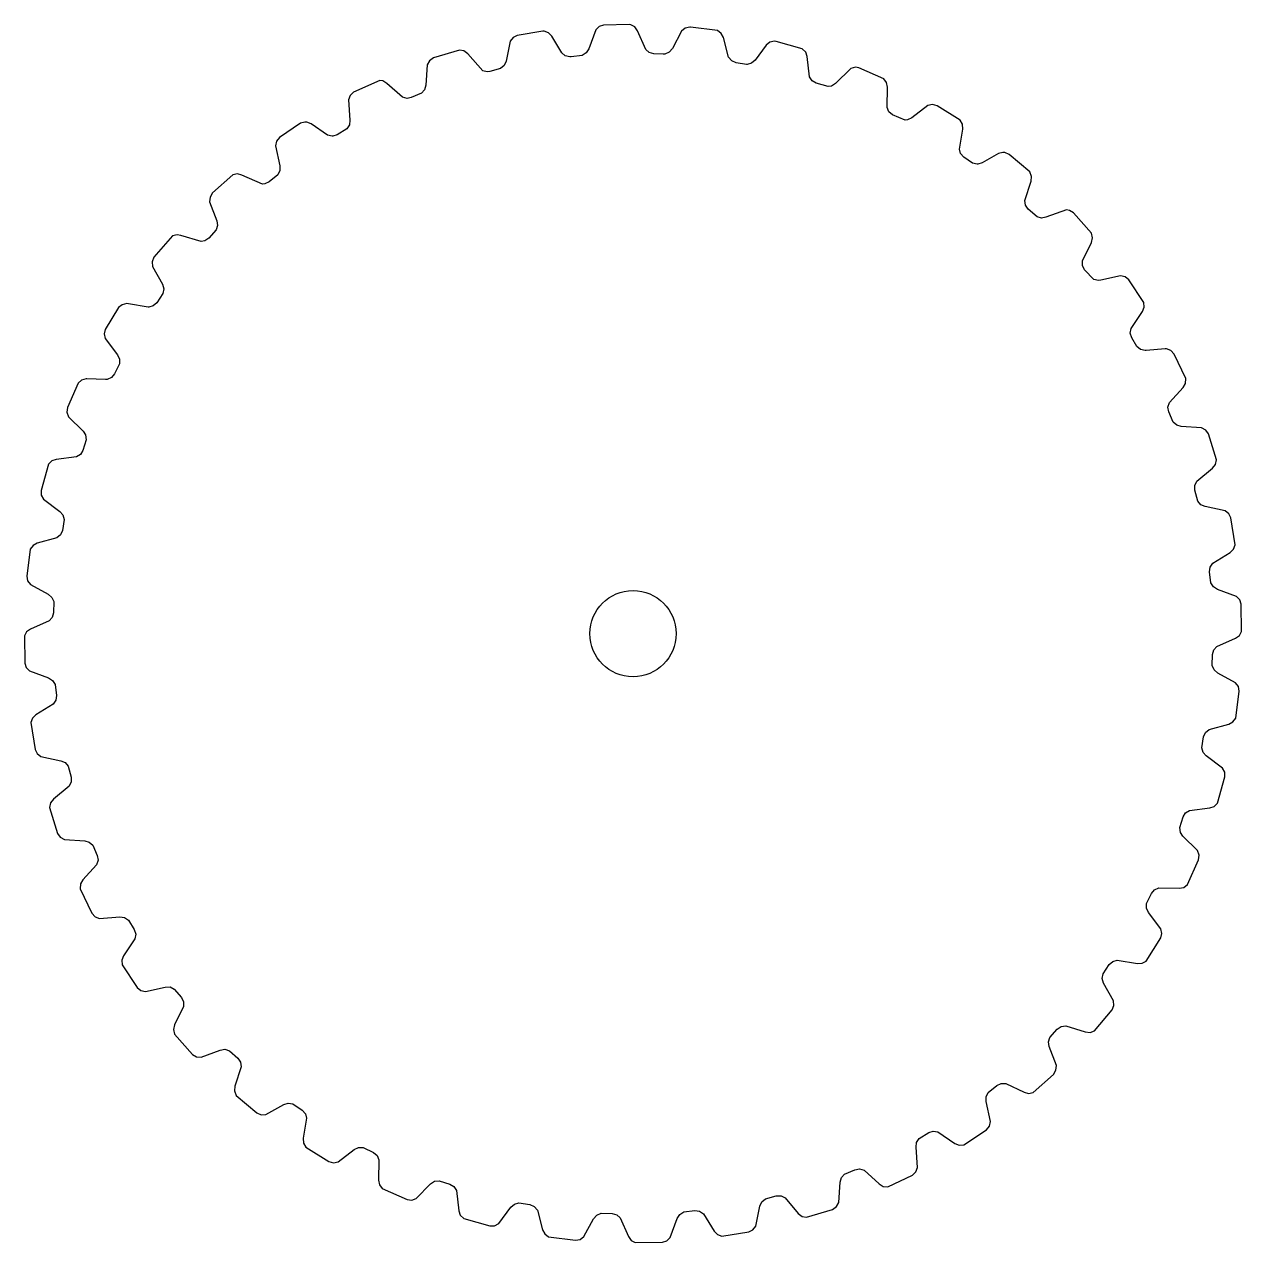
# Model space of a CAD drawing. Extents: x -35.3 to 35.3, y -35.3 to 35.4.
import ezdxf

# ---------------------------------------------------------------- set-up
doc = ezdxf.new("R2010")
doc.units = 0
doc.header["$MEASUREMENT"] = 0

msp = doc.modelspace()

# ---------------------------------------------------------------- linework, layer by layer
at = {"color": 13}
msp.add_lwpolyline([(35.202, -3.336), (35.152, -3.066), (34.989, -2.845), (33.949, -2.287), (33.74, -2.108), (33.631, -1.857), (33.643, -1.207), (33.717, -0.942), (33.899, -0.737), (34.983, -0.27), (35.207, -0.111), (35.338, 0.13), (35.319, 1.708), (35.231, 1.968), (35.038, 2.163), (33.929, 2.568), (33.697, 2.715), (33.553, 2.948), (33.473, 3.594), (33.508, 3.866), (33.658, 4.095), (34.666, 4.711), (34.864, 4.901), (34.959, 5.158), (34.716, 6.717), (34.592, 6.962), (34.373, 7.128), (33.218, 7.371), (32.968, 7.483), (32.792, 7.693), (32.621, 8.321), (32.616, 8.595), (32.733, 8.844), (33.642, 9.597), (33.812, 9.813), (33.869, 10.081), (33.407, 11.589), (33.249, 11.814), (33.009, 11.947), (31.831, 12.023), (31.567, 12.098), (31.363, 12.282), (31.104, 12.878), (31.061, 13.149), (31.141, 13.412), (31.934, 14.287), (32.071, 14.525), (32.09, 14.798), (31.418, 16.226), (31.23, 16.426), (30.973, 16.523), (30.904, 16.528), (29.796, 16.431), (29.727, 16.428), (29.461, 16.496), (29.251, 16.673), (28.955, 17.174), (28.874, 17.436), (28.916, 17.707), (29.576, 18.686), (29.678, 18.941), (29.657, 19.215), (28.789, 20.532), (28.574, 20.703), (28.306, 20.763), (27.154, 20.504), (27.017, 20.487), (26.749, 20.547), (26.216, 21.12), (26.098, 21.368), (26.101, 21.642), (26.615, 22.705), (26.68, 22.972), (26.621, 23.24), (25.574, 24.42), (25.337, 24.559), (25.167, 24.586), (23.96, 24.16), (23.723, 24.117), (23.457, 24.184), (22.944, 24.636), (22.792, 24.864), (22.755, 25.137), (23.113, 26.262), (23.139, 26.535), (23.043, 26.792), (21.838, 27.811), (21.584, 27.915), (21.481, 27.922), (21.214, 27.858), (20.278, 27.324), (20.015, 27.244), (19.98, 27.243), (19.712, 27.302), (19.204, 27.65), (19.021, 27.855), (18.947, 28.119), (19.141, 29.284), (19.127, 29.558), (18.995, 29.798), (17.658, 30.636), (17.392, 30.702), (17.123, 30.645), (16.183, 29.931), (15.934, 29.815), (15.797, 29.802), (15.074, 30.102), (14.863, 30.278), (14.752, 30.529), (14.778, 31.71), (14.726, 31.979), (14.561, 32.198), (13.118, 32.837), (12.914, 32.869), (12.648, 32.805), (11.758, 31.93), (11.529, 31.78), (11.325, 31.742), (10.636, 31.941), (10.403, 32.086), (10.257, 32.318), (10.115, 33.49), (10.025, 33.749), (9.831, 33.943), (8.312, 34.369), (8.208, 34.38), (7.94, 34.322), (7.724, 34.153), (7.095, 33.278), (6.889, 33.097), (6.624, 33.024), (6.589, 33.024), (5.982, 33.129), (5.731, 33.24), (5.553, 33.449), (5.246, 34.589), (5.12, 34.833), (4.9, 34.996), (3.336, 35.202), (3.301, 35.203), (3.035, 35.138), (2.824, 34.962), (2.287, 33.949), (2.108, 33.74), (1.857, 33.631), (1.753, 33.621), (1.207, 33.643), (0.942, 33.717), (0.737, 33.899), (0.27, 34.983), (0.111, 35.207), (-0.13, 35.338), (-0.232, 35.357), (-1.708, 35.319), (-1.968, 35.231), (-2.163, 35.038), (-2.568, 33.929), (-2.715, 33.697), (-2.948, 33.553), (-3.594, 33.473), (-3.663, 33.47), (-3.929, 33.535), (-4.14, 33.711), (-4.711, 34.666), (-4.901, 34.864), (-5.158, 34.959), (-5.227, 34.964), (-6.717, 34.716), (-6.962, 34.592), (-7.128, 34.373), (-7.371, 33.218), (-7.483, 32.968), (-7.693, 32.792), (-8.321, 32.621), (-8.458, 32.603), (-8.726, 32.661), (-9.597, 33.642), (-9.813, 33.812), (-10.081, 33.869), (-11.589, 33.407), (-11.814, 33.249), (-11.947, 33.009), (-12.023, 31.831), (-12.098, 31.567), (-12.282, 31.363), (-12.878, 31.104), (-13.115, 31.06), (-13.382, 31.125), (-14.287, 31.934), (-14.525, 32.071), (-14.695, 32.098), (-16.226, 31.418), (-16.426, 31.23), (-16.523, 30.973), (-16.431, 29.796), (-16.468, 29.524), (-16.62, 29.296), (-17.174, 28.955), (-17.436, 28.874), (-17.471, 28.872), (-17.739, 28.929), (-18.686, 29.576), (-18.941, 29.678), (-19.044, 29.685), (-19.311, 29.618), (-20.532, 28.789), (-20.703, 28.574), (-20.763, 28.306), (-20.504, 27.154), (-20.502, 26.88), (-20.62, 26.632), (-21.12, 26.216), (-21.368, 26.098), (-21.505, 26.084), (-22.705, 26.615), (-22.972, 26.68), (-23.24, 26.621), (-24.42, 25.574), (-24.559, 25.337), (-24.58, 25.063), (-24.16, 23.96), (-24.119, 23.689), (-24.201, 23.427), (-24.636, 22.944), (-24.864, 22.792), (-25.067, 22.753), (-26.262, 23.113), (-26.466, 23.144), (-26.732, 23.078), (-27.811, 21.838), (-27.915, 21.584), (-27.896, 21.31), (-27.324, 20.278), (-27.244, 20.015), (-27.288, 19.744), (-27.65, 19.204), (-27.855, 19.021), (-28.119, 18.947), (-28.154, 18.946), (-29.284, 19.141), (-29.387, 19.15), (-29.655, 19.091), (-29.87, 18.92), (-30.636, 17.658), (-30.702, 17.392), (-30.645, 17.123), (-29.931, 16.183), (-29.815, 15.934), (-29.82, 15.66), (-30.102, 15.074), (-30.278, 14.863), (-30.529, 14.752), (-30.632, 14.741), (-31.71, 14.778), (-31.744, 14.779), (-32.01, 14.711), (-32.22, 14.534), (-32.837, 13.118), (-32.865, 12.845), (-32.77, 12.588), (-31.93, 11.758), (-31.78, 11.529), (-31.745, 11.256), (-31.941, 10.636), (-32.086, 10.403), (-32.318, 10.257), (-33.49, 10.115), (-33.749, 10.025), (-33.943, 9.831), (-34.369, 8.312), (-34.358, 8.037), (-34.228, 7.796), (-33.278, 7.095), (-33.097, 6.889), (-33.024, 6.624), (-33.129, 5.982), (-33.24, 5.731), (-33.449, 5.553), (-34.589, 5.246), (-34.833, 5.12), (-34.996, 4.9), (-35.202, 3.336), (-35.152, 3.066), (-34.989, 2.845), (-33.949, 2.287), (-33.74, 2.108), (-33.631, 1.857), (-33.643, 1.207), (-33.717, 0.942), (-33.899, 0.737), (-34.983, 0.27), (-35.207, 0.111), (-35.338, -0.13), (-35.319, -1.708), (-35.231, -1.968), (-35.038, -2.163), (-33.929, -2.568), (-33.697, -2.715), (-33.553, -2.948), (-33.473, -3.594), (-33.508, -3.866), (-33.658, -4.095), (-34.666, -4.711), (-34.864, -4.901), (-34.959, -5.158), (-34.716, -6.717), (-34.592, -6.962), (-34.373, -7.128), (-33.218, -7.371), (-32.968, -7.483), (-32.792, -7.693), (-32.621, -8.321), (-32.616, -8.595), (-32.733, -8.844), (-33.642, -9.597), (-33.812, -9.813), (-33.869, -10.081), (-33.407, -11.589), (-33.249, -11.814), (-33.009, -11.947), (-31.831, -12.023), (-31.567, -12.098), (-31.363, -12.282), (-31.104, -12.878), (-31.061, -13.149), (-31.141, -13.412), (-31.934, -14.287), (-32.071, -14.525), (-32.09, -14.798), (-31.418, -16.226), (-31.23, -16.426), (-30.973, -16.523), (-29.796, -16.431), (-29.524, -16.468), (-29.296, -16.62), (-28.955, -17.174), (-28.874, -17.436), (-28.916, -17.707), (-29.576, -18.686), (-29.678, -18.941), (-29.657, -19.215), (-28.789, -20.532), (-28.574, -20.703), (-28.306, -20.763), (-27.154, -20.504), (-26.88, -20.502), (-26.632, -20.62), (-26.216, -21.12), (-26.098, -21.368), (-26.101, -21.642), (-26.615, -22.705), (-26.68, -22.972), (-26.621, -23.24), (-25.574, -24.42), (-25.337, -24.559), (-25.063, -24.58), (-23.96, -24.16), (-23.689, -24.119), (-23.427, -24.201), (-22.944, -24.636), (-22.792, -24.864), (-22.755, -25.137), (-23.113, -26.262), (-23.139, -26.535), (-23.043, -26.792), (-21.838, -27.811), (-21.584, -27.915), (-21.31, -27.896), (-20.278, -27.324), (-20.015, -27.244), (-19.744, -27.288), (-19.204, -27.65), (-19.021, -27.855), (-18.947, -28.119), (-19.141, -29.284), (-19.127, -29.558), (-18.995, -29.798), (-17.658, -30.636), (-17.392, -30.702), (-17.123, -30.645), (-16.183, -29.931), (-15.934, -29.815), (-15.66, -29.82), (-15.074, -30.102), (-14.863, -30.278), (-14.752, -30.529), (-14.778, -31.71), (-14.726, -31.979), (-14.561, -32.198), (-13.118, -32.837), (-12.845, -32.865), (-12.588, -32.77), (-11.758, -31.93), (-11.529, -31.78), (-11.256, -31.745), (-10.636, -31.941), (-10.403, -32.086), (-10.257, -32.318), (-10.115, -33.49), (-10.025, -33.749), (-9.831, -33.943), (-8.312, -34.369), (-8.037, -34.358), (-7.796, -34.228), (-7.095, -33.278), (-6.889, -33.097), (-6.624, -33.024), (-5.982, -33.129), (-5.731, -33.24), (-5.553, -33.449), (-5.246, -34.589), (-5.12, -34.833), (-4.9, -34.996), (-3.336, -35.202), (-3.066, -35.152), (-2.845, -34.989), (-2.287, -33.949), (-2.108, -33.74), (-1.857, -33.631), (-1.207, -33.643), (-0.942, -33.717), (-0.737, -33.899), (-0.27, -34.983), (-0.111, -35.207), (0.13, -35.338), (1.708, -35.319), (1.968, -35.231), (2.163, -35.038), (2.568, -33.929), (2.715, -33.697), (2.948, -33.553), (3.594, -33.473), (3.866, -33.508), (4.095, -33.658), (4.711, -34.666), (4.901, -34.864), (5.158, -34.959), (6.717, -34.716), (6.962, -34.592), (7.128, -34.373), (7.371, -33.218), (7.483, -32.968), (7.693, -32.792), (8.321, -32.621), (8.595, -32.616), (8.844, -32.733), (9.597, -33.642), (9.813, -33.812), (10.081, -33.869), (11.589, -33.407), (11.814, -33.249), (11.947, -33.009), (12.023, -31.831), (12.098, -31.567), (12.282, -31.363), (12.878, -31.104), (13.149, -31.061), (13.412, -31.141), (14.287, -31.934), (14.525, -32.071), (14.798, -32.09), (16.226, -31.418), (16.426, -31.23), (16.523, -30.973), (16.431, -29.796), (16.468, -29.524), (16.62, -29.296), (17.174, -28.955), (17.436, -28.874), (17.707, -28.916), (18.686, -29.576), (18.941, -29.678), (19.215, -29.657), (20.532, -28.789), (20.703, -28.574), (20.763, -28.306), (20.504, -27.154), (20.502, -26.88), (20.62, -26.632), (21.12, -26.216), (21.368, -26.098), (21.642, -26.101), (22.705, -26.615), (22.972, -26.68), (23.24, -26.621), (24.42, -25.574), (24.559, -25.337), (24.58, -25.063), (24.16, -23.96), (24.119, -23.689), (24.201, -23.427), (24.636, -22.944), (24.864, -22.792), (25.137, -22.755), (26.262, -23.113), (26.535, -23.139), (26.792, -23.043), (27.811, -21.838), (27.915, -21.584), (27.896, -21.31), (27.324, -20.278), (27.244, -20.015), (27.288, -19.744), (27.65, -19.204), (27.855, -19.021), (28.119, -18.947), (29.284, -19.141), (29.558, -19.127), (29.798, -18.995), (30.636, -17.658), (30.702, -17.392), (30.645, -17.123), (29.931, -16.183), (29.815, -15.934), (29.82, -15.66), (30.102, -15.074), (30.278, -14.863), (30.529, -14.752), (31.71, -14.778), (31.979, -14.726), (32.198, -14.561), (32.837, -13.118), (32.865, -12.845), (32.77, -12.588), (31.93, -11.758), (31.78, -11.529), (31.745, -11.256), (31.941, -10.636), (32.086, -10.403), (32.318, -10.257), (33.49, -10.115), (33.749, -10.025), (33.943, -9.831), (34.369, -8.312), (34.358, -8.037), (34.228, -7.796), (33.278, -7.095), (33.097, -6.889), (33.024, -6.624), (33.129, -5.982), (33.24, -5.731), (33.449, -5.553), (34.589, -5.246), (34.833, -5.12), (34.996, -4.9)], close=True, dxfattribs=at)
msp.add_circle((0, 0), 2.5, dxfattribs=at)

doc.saveas('drawing.dxf')
